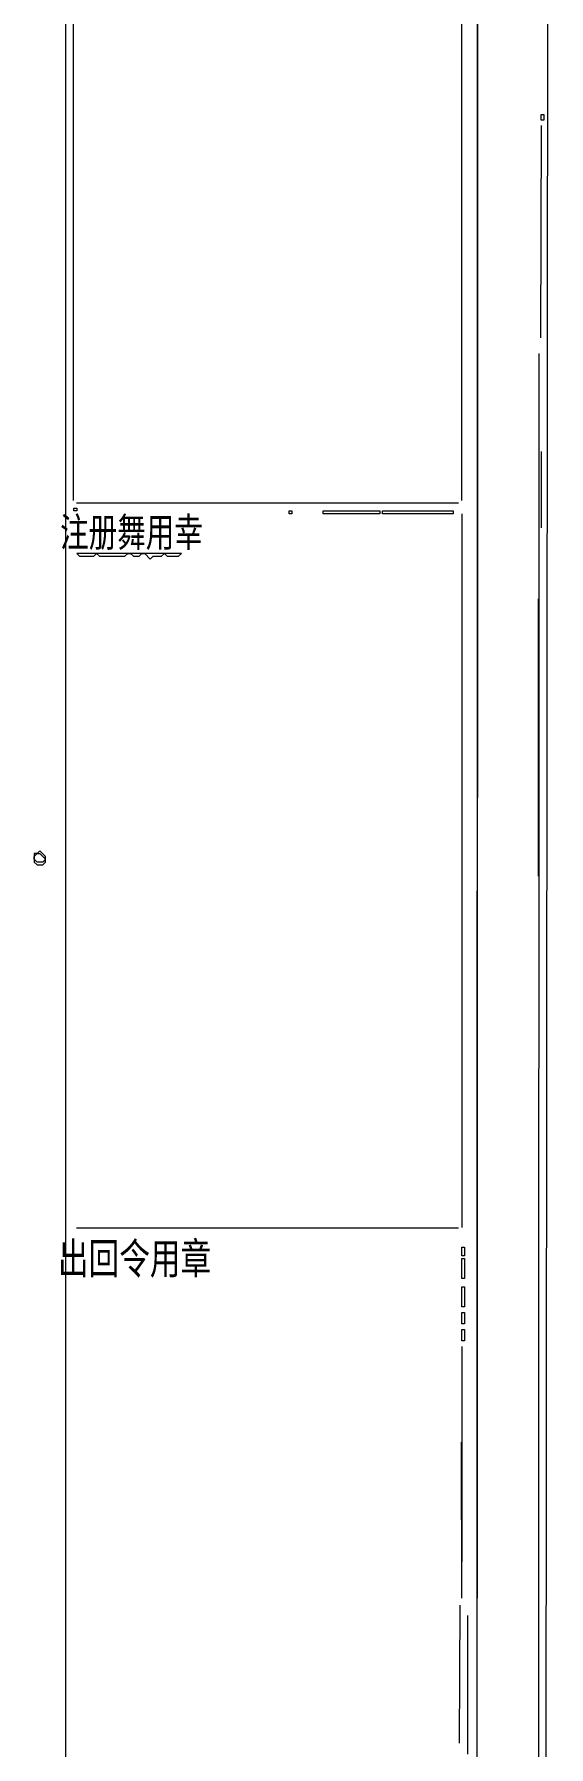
# Model space of a CAD drawing. Extents: x 10 to 1970, y 11 to 1392.
# Drawn here: x 1767 to 1949, y 473 to 1077 of the extents above; entities that cross this region are included whole.
import ezdxf

# ---------------------------------------------------------------- set-up
doc = ezdxf.new("R2010")
doc.units = 0
for name, color, linetype, lineweight in [('OCR_TEXT', 6, 'Continuous', 0), ('TRACE_STRAIGHT', 5, 'Continuous', 0), ('TRACE_TEXT_SYMBOL', 6, 'Continuous', 0)]:
    doc.layers.add(name, color=color, linetype=linetype, lineweight=lineweight)
doc.styles.add('wqy-unicode', font='wqy-unicode.lff')

msp = doc.modelspace()

# ---------------------------------------------------------------- linework, layer by layer
at = {"layer": 'TRACE_STRAIGHT', "color": 5}
for p, q in [((1923.41, 42.63), (1923.66, 1370.13)), ((1947.37, 33.87), (1948.71, 1372.63)), ((1778, 1225), (1778, 400)), ((1917.86, 1223.88), (1917.86, 912.62)), ((1923.54, 525.12), (1923.66, 1226.37)), ((1780.88, 912.62), (1780.91, 1097.63)), ((1945.87, 970.12), (1946.17, 1045.13)), ((1945.07, 22.63), (1945.3, 964.63)), ((1946, 930), (1946, 903)), ((1781.88, 911.85), (1916.88, 911.82)), ((1918, 908), (1918, 656)), ((1945, 878), (1945, 780)), ((1781.87, 655.9), (1916.88, 655.91)), ((1918, 614), (1918, 538)), ((1917.79, 580.13), (1917.84, 525.12)), ((1917.16, 473.87), (1917.47, 522.63)), ((1920, 519), (1920, 470))]:
    msp.add_line(p, q, dxfattribs=at)
at = {"layer": 'TRACE_TEXT_SYMBOL', "color": 6}
for points in [[(1946, 1049), (1947, 1049), (1947, 1047), (1946, 1047)], [(1781, 910), (1782, 910), (1782, 909), (1781, 909)], [(1857, 909), (1858, 909), (1858, 908), (1857, 908)], [(1869, 909), (1889, 909), (1889, 908), (1869, 908)], [(1890, 909), (1915, 909), (1915, 908), (1890, 908)], [(1782, 894), (1783, 893), (1788, 893), (1789, 894), (1790, 893), (1799, 893), (1800, 894), (1801, 894), (1802, 893), (1804, 893), (1805, 894), (1806, 894), (1808, 892), (1809, 893), (1812, 893), (1813, 894), (1814, 893), (1818, 893), (1819, 894)], [(1769, 789), (1768, 788), (1767, 788), (1767, 785), (1768, 784), (1770, 784), (1771, 785), (1771, 787)], [(1767, 787), (1768, 788), (1769, 788), (1771, 786), (1770, 785), (1768, 785), (1767, 786)], [(1918, 649), (1919, 649), (1919, 646), (1918, 646)], [(1918, 645), (1919, 645), (1919, 638), (1918, 638)], [(1918, 635), (1919, 635), (1919, 628), (1918, 628)], [(1918, 626), (1919, 626), (1919, 622), (1918, 622)], [(1918, 620), (1919, 620), (1919, 616), (1918, 616)]]:
    msp.add_lwpolyline(points, close=True, dxfattribs=at)

# ---------------------------------------------------------------- texts
at = {"layer": 'OCR_TEXT', "color": 6, "style": 'wqy-unicode', "width": 0.72}
for s, height, p in [('注册舞用幸', 10.281, (1776.11, 896.35)), ('出回令用章', 11.024, (1775.36, 639.51))]:
    msp.add_text(s, height=height, dxfattribs=at).set_placement(p)

doc.saveas('drawing.dxf')
